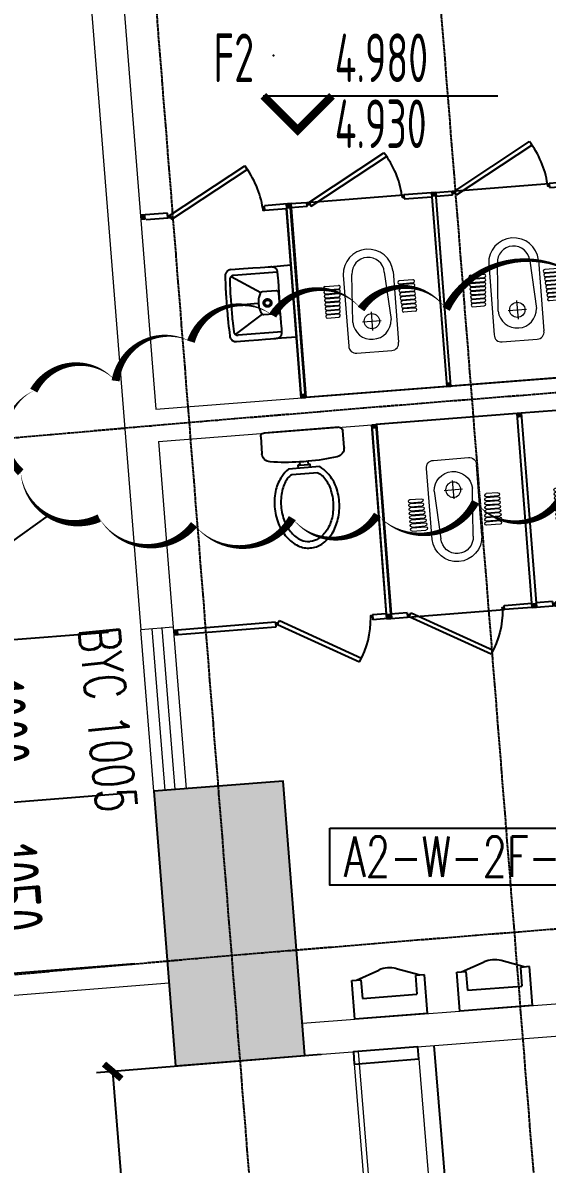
# Model space of a CAD drawing. Header units: millimetres. Extents: x 11515858 to 24947533, y -12784974 to -6116114.
# Drawn here: x 11751844 to 11755079, y -6395756 to -6388712 of the extents above; entities that cross this region are included whole.
import ezdxf
from ezdxf.enums import TextEntityAlignment as Align

# ---------------------------------------------------------------- set-up
doc = ezdxf.new("R2010")
doc.units = ezdxf.units.MM
doc.header["$LTSCALE"] = 10
for name, pattern in [('A2-RD-F2$0$AUDIT_I_130807214254-2', [0]), ('A2-RG-AXIS$0$CENTER', [2, 1.25, -0.25, 0.25, -0.25]), ('A2-RG-AXIS$0$DOTE', [2.42, 2, -0.2, 0.02, -0.2])]:
    doc.linetypes.add(name, pattern=pattern)
for name, color, linetype in [('A2-RB-F2$0$A-DIMS-100', 1, 'Continuous'), ('A2-RD-F2$0$A-1-1-X-toilel$0$A-FIXT', 55, 'Continuous'), ('A2-RD-F2$0$B1-WC-FIXT', 55, 'A2-RD-F2$0$AUDIT_I_130807214254-2'), ('A2-RG-AXIS$0$A-GRID', 1, 'A2-RG-AXIS$0$CENTER'), ('A2-RI-F2$0$$1$A-SYMB-NUMB-T', 4, 'Continuous'), ('A2-RI-F2$0$A-STRS', 50, 'Continuous'), ('A2-RI-F2$0$A-STRS-HRAL', 80, 'Continuous'), ('A2-RI-F2$0$A-SYMB', 4, 'Continuous'), ('A2-RI-F2$0$A-SYMB-DOOR', 4, 'Continuous'), ('A2-RI-F2$0$an-wndw-mull-v', 3, 'Continuous'), ('A2-RS-F2$0$A-HATH-GRAY', 8, 'Continuous'), ('A2-RS-F2$0$A-WALL-CONC', 6, 'Continuous')]:
    doc.layers.add(name, color=color, linetype=linetype)
for name, color, linetype, lineweight in [('A2-RI-F2$0$A-DETL-LLIN', 3, 'Continuous', 5), ('A2-RI-F2$0$A-FLOR-STRS', 2, 'Continuous', 5), ('A2-RI-F2$0$A-GLAZ', 140, 'Continuous', 5), ('A2-RI-F2$0$A-WALL', 7, 'Continuous', 5)]:
    doc.layers.add(name, color=color, linetype=linetype, lineweight=lineweight)
doc.styles.add('A2-RB-F2$0$XD2008', font='hzs.shx', dxfattribs={"width": 0.7, "bigfont": 'hztxt.shx'})
doc.styles.add('A2-RI-F2$0$$1$ECADI-TXT', font='simplex.shx', dxfattribs={"bigfont": 'hztxt.shx'})
doc.styles.add('A2-RI-F2$0$ECADI-TXT', font='simplex.shx', dxfattribs={"bigfont": 'hztxt.shx'})
doc.styles.add('A2-RI-F2$0$XD2008', font='hzs.shx', dxfattribs={"width": 0.7, "bigfont": 'hztxt.shx'})
doc.dimstyles.new('A2-RB-F2$0$XD100$0', dxfattribs={"dimscale": 100, "dimtxt": 3.5, "dimasz": 1, "dimexe": 1, "dimexo": 2, "dimgap": 0.5, "dimtad": 1, "dimdec": 0, "dimdsep": 46, "dimtxsty": 'A2-RB-F2$0$XD2008', "dimblk1": 'A2-RB-F2$0$_ArchTick', "dimblk2": 'A2-RB-F2$0$_ArchTick', "dimsah": 1, "dimcen": 2.5, "dimclrt": 4, "dimaunit": 1, "dimadec": 0, "dimazin": 0, "dimtfac": 1, "dimtdec": 0, "dimtix": 1, "dimtmove": 1, "dimatfit": 3, "dimfxl": 0, "dimtolj": 1, "dimtzin": 0, "dimarcsym": 0})

# ---------------------------------------------------------------- blocks, each defined once
blk = doc.blocks.new('A2-RG-AXIS')
at = {"layer": 'A2-RG-AXIS$0$A-GRID', "linetype": 'A2-RG-AXIS$0$DOTE'}
for p, q in [((11756043.3, -6408979.7), (11752855.5, -6368906.3)), ((11754299.2, -6409123.8), (11751111, -6369045.1))]:
    blk.add_line(p, q, dxfattribs=at)
for radius in [313400, 308700, 304100, 300800]:
    blk.add_arc((11778730.7, -6694178.7), radius, 75.589285, 95.407644, dxfattribs=at)
blk = doc.blocks.new('A2-RB-F2$0$_ArchTick')
at = {"color": 0, "linetype": 'ByBlock', "const_width": 0.4}
blk.add_lwpolyline([(-0.5, -0.5), (0.5, 0.5)], dxfattribs=at)
blk = doc.blocks.new('*D1806')
at = {"layer": 'A2-RB-F2$0$A-DIMS-100', "color": 0, "lineweight": -2, "transparency": 16777216}
for p, q in [((11753683.6, -6395079.2), (11752298.7, -6395192.2)), ((11752553.9, -6397089.2), (11752398.4, -6395184)), ((11753839.1, -6396984.4), (11752454.2, -6397097.4))]:
    blk.add_line(p, q, dxfattribs=at)
at = {"layer": 'Defpoints', "color": 0, "transparency": 16777216}
for p in [(11753882.9, -6395062.9), (11752398.4, -6395184), (11754038.4, -6396968.1)]:
    blk.add_point(p, dxfattribs=at)
at = {"layer": 'A2-RB-F2$0$A-DIMS-100', "color": 0, "lineweight": -2, "transparency": 16777216, "xscale": 100, "yscale": 100, "zscale": 100}
for p, rotation in [((11752398.4, -6395184), 94.66579600365965), ((11752553.9, -6397089.2), 274.6657960036596)]:
    blk.add_blockref('A2-RB-F2$0$_ArchTick', p, dxfattribs=dict(at, rotation=rotation))
at = {"layer": 'A2-RB-F2$0$A-DIMS-100', "color": 4, "transparency": 16777216, "insert": (11752700.4, -6396118.3), "char_height": 350, "attachment_point": 5, "rotation": 274.6658, "style": 'A2-RB-F2$0$XD2008'}
blk.add_mtext('\\A1;1912', dxfattribs=at)
blk = doc.blocks.new('*D1452')
at = {"layer": 'A2-RB-F2$0$A-DIMS-100', "color": 0, "lineweight": -2, "transparency": 16777216}
for p, q in [((11752372.9, -6392473.8), (11751330.8, -6392556.7)), ((11751509.8, -6393545.7), (11751430.5, -6392548.8)), ((11752452.1, -6393470.7), (11751410.1, -6393553.6))]:
    blk.add_line(p, q, dxfattribs=at)
at = {"layer": 'Defpoints', "color": 0, "transparency": 16777216}
for p in [(11752572.2, -6392458), (11751430.5, -6392548.8), (11752651.5, -6393454.8)]:
    blk.add_point(p, dxfattribs=at)
at = {"layer": 'A2-RB-F2$0$A-DIMS-100', "color": 0, "lineweight": -2, "transparency": 16777216, "xscale": 100, "yscale": 100, "zscale": 100}
for p, rotation in [((11751430.5, -6392548.8), 94.54826562277884), ((11751509.8, -6393545.7), 274.5482656227788)]:
    blk.add_blockref('A2-RB-F2$0$_ArchTick', p, dxfattribs=dict(at, rotation=rotation))
at = {"layer": 'A2-RB-F2$0$A-DIMS-100', "color": 4, "transparency": 16777216, "insert": (11751694.4, -6393029.4), "char_height": 350, "attachment_point": 5, "rotation": 274.54827, "style": 'A2-RB-F2$0$XD2008'}
blk.add_mtext('\\A1;1000', dxfattribs=at)
blk = doc.blocks.new('*D1453')
at = {"layer": 'A2-RB-F2$0$A-DIMS-100', "color": 0, "lineweight": -2, "transparency": 16777216}
for p, q in [((11752452.1, -6393470.7), (11751410.1, -6393553.6)), ((11751509.8, -6393545.7), (11751593.3, -6394595.3)), ((11752535.6, -6394520.4), (11751493.6, -6394603.2))]:
    blk.add_line(p, q, dxfattribs=at)
at = {"layer": 'Defpoints', "color": 0, "transparency": 16777216}
for p in [(11752651.5, -6393454.8), (11752735, -6394504.5), (11751593.3, -6394595.3)]:
    blk.add_point(p, dxfattribs=at)
at = {"layer": 'A2-RB-F2$0$A-DIMS-100', "color": 0, "lineweight": -2, "transparency": 16777216, "xscale": 100, "yscale": 100, "zscale": 100}
for p, rotation in [((11751509.8, -6393545.7), 94.54826562258212), ((11751593.3, -6394595.3), 274.5482656225821)]:
    blk.add_blockref('A2-RB-F2$0$_ArchTick', p, dxfattribs=dict(at, rotation=rotation))
at = {"layer": 'A2-RB-F2$0$A-DIMS-100', "color": 4, "transparency": 16777216, "insert": (11751775.8, -6394052.6), "char_height": 350, "attachment_point": 5, "rotation": 274.54827, "style": 'A2-RB-F2$0$XD2008'}
blk.add_mtext('\\A1;1050', dxfattribs=at)
blk = doc.blocks.new('A2-RD-F2$0$A-1-1-X-toilel$0$A-1-10-01~10(B1~wd)$0$333')
at = {"layer": 'A2-RD-F2$0$A-1-1-X-toilel$0$A-FIXT'}
for p, q in [((0, -225), (0, 225)), ((0, 225), (240, 225)), ((240, 225), (240, 168.7)), ((240, 168.7), (124.4, 168.7)), ((124.4, 168.7), (124.4, -168.7)), ((240, 196.9), (291.3, 53.1)), ((240, -196.9), (291.3, -53.1)), ((240, -168.7), (124.4, -168.7)), ((240, -225), (240, -168.7)), ((0, -225), (240, -225))]:
    blk.add_line(p, q, dxfattribs=at)
blk.add_ellipse((225.2, 0), major_axis=(0, 112.5), ratio=0.666667, start_param=4.220783, end_param=5.203995, dxfattribs=at)
blk = doc.blocks.new('A2-RD-F2$0$A-1-1-X-toilel$0$A-1-10-01~10(B1~wd)$0$A1088D2A')
at = {"layer": 'A2-RD-F2$0$A-1-1-X-toilel$0$A-FIXT'}
for p, q in [((-0.43, 0), (0.43, 0)), ((-0.47, -0.235), (-0.47, -0.04)), ((0.47, -0.04), (0.47, -0.235)), ((-0.05, -0.396), (-0.05, -0.361)), ((0.05, -0.361), (0.05, -0.396)), ((-0.176, -0.431), (0.181, -0.431)), ((-0.148, -0.5), (0.148, -0.5)), ((-0.07, -0.396), (-0.05, -0.396)), ((-0.07, -0.431), (-0.07, -0.396)), ((0.05, -0.396), (-0.05, -0.396)), ((0.05, -0.396), (0.07, -0.396)), ((0.07, -0.396), (0.07, -0.431))]:
    blk.add_line(p, q, dxfattribs=at)
for points in [[(0.002, -1.35, -0.128381), (-0.133, -1.315, -0.106268), (-0.259, -1.203, -0.085065), (-0.338, -1.047, -0.074422), (-0.368, -0.849, -0.074422), (-0.338, -0.652, -0.093985), (-0.259, -0.514, -0.073872), (-0.176, -0.431, -0.130921)], [(-0.148, -0.5, 0.073654), (-0.204, -0.54, 0.085065), (-0.272, -0.674, 0.074422), (-0.298, -0.849, 0.074422), (-0.272, -1.025, 0.085065), (-0.204, -1.159, 0.106268), (-0.101, -1.25, 0.128381), (-0.002, -1.276, 0.131396)], [(0.181, -0.431, -0.073872), (0.264, -0.514, -0.093985), (0.343, -0.652, -0.074422), (0.372, -0.849, -0.074422), (0.343, -1.047, -0.085065), (0.264, -1.203, -0.106268), (0.138, -1.315, -0.128381), (0.002, -1.35, -0.130921)], [(0.148, -0.5, -0.073654), (0.204, -0.54, -0.085065), (0.272, -0.674, -0.074422), (0.298, -0.849, -0.074422), (0.272, -1.025, -0.085065), (0.204, -1.159, -0.106268), (0.101, -1.25, -0.128381), (0.002, -1.276, -0.131396)]]:
    blk.add_lwpolyline(points, format="xyb", dxfattribs=at)
for centre, radius, start, end in [((-0.43, -0.04), 0.04, 90, 180), ((0.43, -0.04), 0.04, 0, 90), ((-0.37, -0.235), 0.1, 180, 262.0681), ((0.37, -0.235), 0.1, 277.9319, 0), ((0, 2.42), 2.781, 262.0681, 268.9699), ((0, 2.42), 2.781, 268.9699, 271.0301), ((0, 2.42), 2.781, 271.0301, 277.9319)]:
    blk.add_arc(centre, radius, start, end, dxfattribs=at)
blk = doc.blocks.new('A2-RD-F2$0$BI-W-db')
at = {"layer": 'A2-RD-F2$0$A-1-1-X-toilel$0$A-FIXT'}
for points in [[(-10374.6, 6726), (-10374.6, 6751.4), (-10400, 6726), (-10400, 6751.4)], [(-9200, 6726), (-9200, 6751.4), (-9225.4, 6726), (-9225.4, 6751.4)], [(-10374.6, 5826), (-10374.6, 5851.4), (-10400, 5826), (-10400, 5851.4)], [(-9200, 5826), (-9200, 5851.4), (-9225.4, 5826), (-9225.4, 5851.4)]]:
    blk.add_trace(points, dxfattribs=at)
at = {"layer": 'A2-RD-F2$0$B1-WC-FIXT'}
for p, q in [((-10400, 6751.4), (-10400, 6726)), ((-9200, 6751.4), (-10400, 6751.4)), ((-10400, 6726), (-9225.4, 6726)), ((-10400, 5851.4), (-10400, 6726)), ((-9200, 6726), (-9225.4, 6726)), ((-9225.4, 6623.5), (-9225.4, 6726)), ((-9200, 6751.4), (-9200, 6726)), ((-9200, 6726), (-9200, 6623.5)), ((-9225.4, 6623.5), (-9200, 6623.5)), ((-9200, 6623.5), (-9200, 6023.5)), ((-9202.6, 6612.6), (-9225.3, 6599.4)), ((-9225.3, 6599.4), (-8955.3, 6112.6)), ((-9202.6, 6612.6), (-8932.6, 6125.7)), ((-9225.4, 6023.5), (-9225.4, 5851.4)), ((-9200, 6023.5), (-9225.4, 6023.5)), ((-9200, 5826), (-9200, 6023.5)), ((-10400, 5851.4), (-10400, 5826)), ((-9225.4, 5851.4), (-10400, 5851.4)), ((-10400, 5826), (-10400, 5851.4)), ((-10400, 5826), (-9200, 5826))]:
    blk.add_line(p, q, dxfattribs=at)
at = {"layer": 'A2-RD-F2$0$B1-WC-FIXT', "lineweight": 13}
for p, q in [((-9911.9, 6562.5), (-9911.9, 6562.5)), ((-9901.9, 6552.5), (-9901.9, 6482)), ((-9896.9, 6552.5), (-9896.9, 6480.1)), ((-9886.9, 6562.5), (-9886.9, 6562.5)), ((-9876.9, 6552.5), (-9876.9, 6480.1)), ((-9871.9, 6552.5), (-9871.9, 6478.1)), ((-9861.9, 6562.5), (-9861.9, 6562.5)), ((-9851.9, 6552.5), (-9851.9, 6478.1)), ((-9846.9, 6552.5), (-9846.9, 6476.2)), ((-9836.9, 6562.5), (-9836.9, 6562.5)), ((-9826.9, 6552.5), (-9826.9, 6476.2)), ((-9821.9, 6552.5), (-9821.9, 6474.2)), ((-9811.9, 6562.5), (-9811.9, 6562.5)), ((-9801.9, 6552.5), (-9801.9, 6474.2)), ((-9796.9, 6552.5), (-9796.9, 6472.3)), ((-9786.9, 6562.5), (-9786.9, 6562.5)), ((-9776.9, 6552.5), (-9776.9, 6472.3)), ((-9771.9, 6552.5), (-9771.9, 6470.4)), ((-9761.9, 6562.5), (-9761.9, 6562.5)), ((-9751.9, 6552.5), (-9751.9, 6470.4)), ((-9746.9, 6552.5), (-9746.9, 6468.4)), ((-9736.9, 6562.5), (-9736.9, 6562.5)), ((-9726.9, 6552.5), (-9726.9, 6468.4)), ((-9665.6, 6434.6), (-10104.5, 6434.6)), ((-9911.9, 6472), (-9911.9, 6472)), ((-9886.9, 6472), (-9886.9, 6472)), ((-9886.9, 6470.1), (-9886.9, 6470.1)), ((-9861.9, 6472), (-9861.9, 6472)), ((-9861.9, 6468.1), (-9861.9, 6468.1)), ((-9836.9, 6466.2), (-9836.9, 6466.2)), ((-9811.9, 6464.2), (-9811.9, 6464.2)), ((-9786.9, 6462.3), (-9786.9, 6462.3)), ((-9761.9, 6460.4), (-9761.9, 6460.4)), ((-9736.9, 6458.4), (-9736.9, 6458.4)), ((-10152, 6389.2), (-10152, 6172.3)), ((-9962, 6399.4), (-9665.6, 6380.7)), ((-9904.8, 6280.7), (-10019.1, 6280.7)), ((-9962, 6337.9), (-9962, 6223.6)), ((-9665.6, 6180.7), (-9962, 6162.1)), ((-9665.6, 6126.8), (-10104.5, 6126.8)), ((-9921.9, 6009), (-9921.9, 6079.5)), ((-9921.9, 6009), (-9921.9, 6079.5)), ((-9911.9, 6089.5), (-9911.9, 6089.5)), ((-9911.9, 6089.5), (-9911.9, 6089.5)), ((-9901.9, 6009), (-9901.9, 6079.5)), ((-9901.9, 6009), (-9901.9, 6079.5)), ((-9896.9, 6009), (-9896.9, 6081.4)), ((-9896.9, 6009), (-9896.9, 6081.4)), ((-9886.9, 6091.4), (-9886.9, 6091.4)), ((-9886.9, 6091.4), (-9886.9, 6091.4)), ((-9886.9, 6089.5), (-9886.9, 6089.5)), ((-9886.9, 6089.5), (-9886.9, 6089.5)), ((-9876.9, 6009), (-9876.9, 6081.4)), ((-9876.9, 6009), (-9876.9, 6081.4)), ((-9871.9, 6009), (-9871.9, 6083.4)), ((-9871.9, 6009), (-9871.9, 6083.4)), ((-9861.9, 6093.4), (-9861.9, 6093.4)), ((-9861.9, 6093.4), (-9861.9, 6093.4)), ((-9861.9, 6089.5), (-9861.9, 6089.5)), ((-9861.9, 6089.5), (-9861.9, 6089.5)), ((-9851.9, 6009), (-9851.9, 6083.4)), ((-9851.9, 6009), (-9851.9, 6083.4)), ((-9846.9, 6009), (-9846.9, 6085.3)), ((-9846.9, 6009), (-9846.9, 6085.3)), ((-9836.9, 6095.3), (-9836.9, 6095.3)), ((-9836.9, 6095.3), (-9836.9, 6095.3)), ((-9826.9, 6009), (-9826.9, 6085.3)), ((-9826.9, 6009), (-9826.9, 6085.3)), ((-9821.9, 6009), (-9821.9, 6087.3)), ((-9821.9, 6009), (-9821.9, 6087.3)), ((-9811.9, 6097.3), (-9811.9, 6097.3)), ((-9811.9, 6097.3), (-9811.9, 6097.3)), ((-9801.9, 6009), (-9801.9, 6087.3)), ((-9801.9, 6009), (-9801.9, 6087.3)), ((-9796.9, 6009), (-9796.9, 6089.2)), ((-9796.9, 6009), (-9796.9, 6089.2)), ((-9786.9, 6099.2), (-9786.9, 6099.2)), ((-9786.9, 6099.2), (-9786.9, 6099.2)), ((-9776.9, 6009), (-9776.9, 6089.2)), ((-9776.9, 6009), (-9776.9, 6089.2)), ((-9771.9, 6009), (-9771.9, 6091.1)), ((-9771.9, 6009), (-9771.9, 6091.1)), ((-9761.9, 6101.1), (-9761.9, 6101.1)), ((-9761.9, 6101.1), (-9761.9, 6101.1)), ((-9751.9, 6009), (-9751.9, 6091.1)), ((-9751.9, 6009), (-9751.9, 6091.1)), ((-9746.9, 6009), (-9746.9, 6093.1)), ((-9746.9, 6009), (-9746.9, 6093.1)), ((-9736.9, 6103.1), (-9736.9, 6103.1)), ((-9736.9, 6103.1), (-9736.9, 6103.1)), ((-9726.9, 6009), (-9726.9, 6093.1)), ((-9726.9, 6009), (-9726.9, 6093.1)), ((-9911.9, 5999), (-9911.9, 5999)), ((-9911.9, 5999), (-9911.9, 5999)), ((-9886.9, 5999), (-9886.9, 5999)), ((-9886.9, 5999), (-9886.9, 5999)), ((-9861.9, 5999), (-9861.9, 5999)), ((-9861.9, 5999), (-9861.9, 5999)), ((-9836.9, 5999), (-9836.9, 5999)), ((-9836.9, 5999), (-9836.9, 5999)), ((-9811.9, 5999), (-9811.9, 5999)), ((-9811.9, 5999), (-9811.9, 5999)), ((-9786.9, 5999), (-9786.9, 5999)), ((-9786.9, 5999), (-9786.9, 5999)), ((-9761.9, 5999), (-9761.9, 5999)), ((-9761.9, 5999), (-9761.9, 5999)), ((-9736.9, 5999), (-9736.9, 5999)), ((-9736.9, 5999), (-9736.9, 5999))]:
    blk.add_line(p, q, dxfattribs=at)
at = {"layer": 'A2-RD-F2$0$B1-WC-FIXT'}
for points in [[(-9214.1, 6623.3), (-9214.1, 6612.6), (-9202.6, 6612.6), (-9202.6, 6623.3)], [(-9202.6, 6023.5), (-9202.6, 6035.5), (-9214.1, 6035.5), (-9214.1, 6023.5)]]:
    blk.add_lwpolyline(points, dxfattribs=at)
at = {"layer": 'A2-RD-F2$0$B1-WC-FIXT', "lineweight": 13}
blk.add_lwpolyline([(-9921.9, 6552.5), (-9921.9, 6482)], dxfattribs=at)
blk.add_circle((-9962, 6280.7), 47.1, dxfattribs=at)
for centre, radius, start, end in [((-9911.9, 6552.5), 10, 90, 180), ((-9911.9, 6552.5), 10, 0, 90), ((-9886.9, 6552.5), 10, 90, 180), ((-9886.9, 6552.5), 10, 0, 90), ((-9861.9, 6552.5), 10, 90, 180), ((-9861.9, 6552.5), 10, 0, 90), ((-9836.9, 6552.5), 10, 90, 180), ((-9836.9, 6552.5), 10, 0, 90), ((-9811.9, 6552.5), 10, 90, 180), ((-9811.9, 6552.5), 10, 0, 90), ((-9786.9, 6552.5), 10, 90, 180), ((-9786.9, 6552.5), 10, 0, 90), ((-9761.9, 6552.5), 10, 90, 180), ((-9761.9, 6552.5), 10, 0, 90), ((-9736.9, 6552.5), 10, 90, 180), ((-9736.9, 6552.5), 10, 0, 90), ((-9911.9, 6482), 10, 180, 270), ((-9911.9, 6482), 10, 270, 0), ((-10108.2, 6391), 43.8, 85.14511, 182.41268), ((-9886.9, 6480.1), 10, 180, 270), ((-9886.9, 6480.1), 10, 270, 0), ((-9861.9, 6478.1), 10, 180, 270), ((-9861.9, 6478.1), 10, 270, 0), ((-9836.9, 6476.2), 10, 180, 270), ((-9836.9, 6476.2), 10, 270, 0), ((-9811.9, 6474.2), 10, 180, 270), ((-9811.9, 6474.2), 10, 270, 0), ((-9786.9, 6472.3), 10, 180, 270), ((-9786.9, 6472.3), 10, 270, 0), ((-9761.9, 6470.4), 10, 180, 270), ((-9761.9, 6470.4), 10, 270, 0), ((-9736.9, 6468.4), 10, 180, 270), ((-9736.9, 6468.4), 10, 270, 0), ((-9670.9, 6280.7), 154, 271.97884, 88.02116), ((-9955.6, 6280.7), 118.8, 93.04874, 266.95126), ((-9667, 6280.7), 100, 270.77498, 89.22502), ((-10108.2, 6170.4), 43.8, 177.58732, 274.85489), ((-9911.9, 6079.5), 10, 90, 180), ((-9911.9, 6079.5), 10, 90, 180), ((-9911.9, 6079.5), 10, 0, 90), ((-9911.9, 6079.5), 10, 0, 90), ((-9886.9, 6081.4), 10, 90, 180), ((-9886.9, 6081.4), 10, 90, 180), ((-9886.9, 6081.4), 10, 0, 90), ((-9886.9, 6081.4), 10, 0, 90), ((-9861.9, 6083.4), 10, 90, 180), ((-9861.9, 6083.4), 10, 90, 180), ((-9861.9, 6083.4), 10, 0, 90), ((-9861.9, 6083.4), 10, 0, 90), ((-9836.9, 6085.3), 10, 90, 180), ((-9836.9, 6085.3), 10, 90, 180), ((-9836.9, 6085.3), 10, 0, 90), ((-9836.9, 6085.3), 10, 0, 90), ((-9811.9, 6087.3), 10, 90, 180), ((-9811.9, 6087.3), 10, 90, 180), ((-9811.9, 6087.3), 10, 0, 90), ((-9811.9, 6087.3), 10, 0, 90), ((-9786.9, 6089.2), 10, 90, 180), ((-9786.9, 6089.2), 10, 90, 180), ((-9786.9, 6089.2), 10, 0, 90), ((-9786.9, 6089.2), 10, 0, 90), ((-9761.9, 6091.1), 10, 90, 180), ((-9761.9, 6091.1), 10, 90, 180), ((-9761.9, 6091.1), 10, 0, 90), ((-9761.9, 6091.1), 10, 0, 90), ((-9736.9, 6093.1), 10, 90, 180), ((-9736.9, 6093.1), 10, 90, 180), ((-9736.9, 6093.1), 10, 0, 90), ((-9736.9, 6093.1), 10, 0, 90), ((-9911.9, 6009), 10, 180, 270), ((-9911.9, 6009), 10, 180, 270), ((-9911.9, 6009), 10, 270, 0), ((-9911.9, 6009), 10, 270, 0), ((-9886.9, 6009), 10, 180, 270), ((-9886.9, 6009), 10, 180, 270), ((-9886.9, 6009), 10, 270, 0), ((-9886.9, 6009), 10, 270, 0), ((-9861.9, 6009), 10, 180, 270), ((-9861.9, 6009), 10, 180, 270), ((-9861.9, 6009), 10, 270, 0), ((-9861.9, 6009), 10, 270, 0), ((-9836.9, 6009), 10, 180, 270), ((-9836.9, 6009), 10, 180, 270), ((-9836.9, 6009), 10, 270, 0), ((-9836.9, 6009), 10, 270, 0), ((-9811.9, 6009), 10, 180, 270), ((-9811.9, 6009), 10, 180, 270), ((-9811.9, 6009), 10, 270, 0), ((-9811.9, 6009), 10, 270, 0), ((-9786.9, 6009), 10, 180, 270), ((-9786.9, 6009), 10, 180, 270), ((-9786.9, 6009), 10, 270, 0), ((-9786.9, 6009), 10, 270, 0), ((-9761.9, 6009), 10, 180, 270), ((-9761.9, 6009), 10, 180, 270), ((-9761.9, 6009), 10, 270, 0), ((-9761.9, 6009), 10, 270, 0), ((-9736.9, 6009), 10, 180, 270), ((-9736.9, 6009), 10, 180, 270), ((-9736.9, 6009), 10, 270, 0), ((-9736.9, 6009), 10, 270, 0)]:
    blk.add_arc(centre, radius, start, end, dxfattribs=at)
at = {"layer": 'A2-RD-F2$0$B1-WC-FIXT'}
blk.add_arc((-9239.4, 6594), 559.9, 273.77186, 303.23098, dxfattribs=at)
blk = doc.blocks.new('A2-RD-F2')
at = {"layer": 'A2-RD-F2$0$A-1-1-X-toilel$0$A-FIXT'}
for p, q in [((11752748.2, -6389901.8), (11753212.7, -6389594.8)), ((11752763.1, -6389923.4), (11753227.5, -6389616.5)), ((11753212.7, -6389594.8), (11753227.5, -6389616.5)), ((11753498.8, -6389827.4), (11753334.3, -6389840.2)), ((11753336.6, -6389870.2), (11753334.3, -6389840.2)), ((11753591.9, -6391023.8), (11753498.8, -6389827.4)), ((11752736.1, -6389886.8), (11752571.6, -6389899.6)), ((11752738.4, -6389916.7), (11752603.8, -6389927.2)), ((11752738.4, -6389916.7), (11752736.1, -6389886.8)), ((11752748.2, -6389901.8), (11752763.1, -6389923.4)), ((11753471.2, -6389859.7), (11753336.6, -6389870.2)), ((11753562, -6391026.2), (11753471.2, -6389859.7)), ((11753369.2, -6390216.7), (11753498.2, -6390206.1)), ((11753498.2, -6390206.1), (11753532.7, -6390649.8)), ((11753128.2, -6390278.4), (11753312.7, -6390376.6)), ((11753413.4, -6390250.3), (11753143.4, -6390271.4)), ((11753406.6, -6390366.2), (11753320.6, -6390372.9)), ((11753431.3, -6390489.7), (11753422.7, -6390380)), ((11753156, -6390635.6), (11753323.1, -6390510)), ((11753331.4, -6390512.5), (11753417.5, -6390505.8)), ((11753442.1, -6390619.2), (11753172.1, -6390640.2)), ((11753409.9, -6390658.6), (11753532.7, -6390649.8)), ((11753996.3, -6391192.6), (11754086.1, -6392359.1)), ((11754026.2, -6391190.3), (11754118.3, -6392386.7)), ((11754086.1, -6392359.1), (11754001.3, -6392365.6)), ((11754001.3, -6392365.6), (11754003.6, -6392395.6)), ((11754118.3, -6392386.7), (11754003.6, -6392395.6)), ((11753403.1, -6392411.7), (11752773.1, -6392461.4)), ((11753405.4, -6392441.6), (11752775.5, -6392491.3)), ((11753403.1, -6392411.7), (11753405.4, -6392441.6)), ((11753415.1, -6392424.9), (11753426.4, -6392401.2)), ((11753415.1, -6392424.9), (11753921.2, -6392656.8)), ((11753426.4, -6392401.2), (11753932.6, -6392633.1)), ((11753921.2, -6392656.8), (11753932.6, -6392633.1))]:
    blk.add_line(p, q, dxfattribs=at)
for points in [[(11753335.4, -6389856.1), (11753324.6, -6389856.9), (11753325.5, -6389868.4), (11753336.3, -6389867.6)], [(11752738.2, -6389914.1), (11752750.2, -6389913.2), (11752749.3, -6389901.7), (11752737.3, -6389902.6)], [(11753126.8, -6390235), (11753204.6, -6390229), (11753263.9, -6390224.4), (11753307.5, -6390221), (11753337.8, -6390218.8), (11753357.5, -6390217.4), (11753369.2, -6390216.7), (11753375.5, -6390216.5), (11753379, -6390216.6), (11753379, -6390216.6), (11753382, -6390216.9), (11753384.7, -6390217.2), (11753387.3, -6390217.8), (11753389.7, -6390218.4), (11753392, -6390219.1), (11753394.1, -6390220), (11753396.1, -6390221), (11753398, -6390222), (11753398, -6390222), (11753399.8, -6390223.2), (11753401.5, -6390224.5), (11753403.1, -6390225.9), (11753404.5, -6390227.3), (11753405.9, -6390228.9), (11753407.1, -6390230.5), (11753408.2, -6390232.3), (11753409.2, -6390234.1), (11753409.2, -6390234.1), (11753410, -6390235.9), (11753410.8, -6390237.9), (11753411.4, -6390240), (11753412, -6390242.2), (11753412.5, -6390244.5), (11753412.9, -6390247), (11753413.3, -6390249.6), (11753413.7, -6390252.5), (11753413.7, -6390252.5), (11753414, -6390255.8), (11753414.5, -6390261.1), (11753415.3, -6390270.2), (11753416.5, -6390284.9), (11753418.2, -6390306.8), (11753420.7, -6390338), (11753423.9, -6390380), (11753428.2, -6390434.8)], [(11753297.4, -6390444.9), (11753271.3, -6390447), (11753248.2, -6390448.8), (11753227.8, -6390450.3), (11753209.9, -6390451.7), (11753194.3, -6390453), (11753180.7, -6390454), (11753168.9, -6390454.9), (11753158.7, -6390455.7), (11753158.7, -6390455.7), (11753149.8, -6390456.4), (11753142.2, -6390457), (11753135.7, -6390457.5), (11753130.2, -6390457.9), (11753129.5, -6390458)], [(11753161.3, -6390678.7), (11753239.1, -6390672.6), (11753298.4, -6390668), (11753342, -6390664.6), (11753372.3, -6390662.1), (11753392, -6390660.5), (11753403.6, -6390659.3), (11753409.9, -6390658.6), (11753413.4, -6390657.9), (11753413.4, -6390657.9), (11753416.2, -6390657.2), (11753418.9, -6390656.4), (11753421.3, -6390655.5), (11753423.6, -6390654.5), (11753425.7, -6390653.4), (11753427.7, -6390652.2), (11753429.6, -6390650.9), (11753431.3, -6390649.6), (11753431.3, -6390649.6), (11753432.9, -6390648.1), (11753434.3, -6390646.6), (11753435.7, -6390645), (11753436.9, -6390643.3), (11753438, -6390641.6), (11753438.9, -6390639.8), (11753439.8, -6390637.9), (11753440.5, -6390636), (11753440.5, -6390636), (11753441, -6390634), (11753441.4, -6390631.9), (11753441.8, -6390629.8), (11753442, -6390627.5), (11753442.1, -6390625.1), (11753442.2, -6390622.6), (11753442.1, -6390620), (11753442, -6390617.1), (11753442, -6390617.1), (11753441.9, -6390613.7), (11753441.6, -6390608.4), (11753440.9, -6390599.3), (11753439.8, -6390584.7), (11753438.1, -6390562.7), (11753435.7, -6390531.5), (11753432.4, -6390489.5), (11753428.2, -6390434.8)], [(11754002.3, -6392379.7), (11753991.5, -6392380.6), (11753990.6, -6392369.1), (11754001.4, -6392368.2)], [(11753403.3, -6392414.3), (11753415.3, -6392413.4), (11753416.2, -6392424.8), (11753404.2, -6392425.8)]]:
    blk.add_lwpolyline(points, dxfattribs=at)
for points in [[(11753126.8, -6390235, 0.065543), (11753115.8, -6390237.4, 0.087946), (11753108.5, -6390241.5, 0.043207), (11753101.5, -6390248.3, 0.043207), (11753095.9, -6390256.2, 0.087946), (11753092.9, -6390264.1, 0.065543), (11753092.3, -6390275.3)], [(11753092.3, -6390275.3, 0.004503), (11753095, -6390356.6, 0.008694), (11753097.4, -6390398.6, 0.000313), (11753102.2, -6390460.1, 0.000313), (11753107, -6390521.6, 0.008694), (11753111.1, -6390563.5, 0.004503), (11753121, -6390644.2)], [(11753143.4, -6390271.4, 0.063574), (11753136.3, -6390272.8, 0.086064), (11753131.5, -6390275.4, 0.041147), (11753127, -6390279.8, 0.041147), (11753123.2, -6390284.8, 0.086064), (11753121.1, -6390289.8, 0.063574), (11753120.4, -6390297)], [(11753120.4, -6390297, 0.003923), (11753123.1, -6390367.9, 0.007608), (11753125.3, -6390404.4, 0.000239), (11753129.5, -6390458, 0.000239), (11753133.7, -6390511.6, 0.007608), (11753137.1, -6390548, 0.003923), (11753145.4, -6390618.4)], [(11753308, -6390381.9, 0.040676), (11753299.6, -6390406.5, 0.061834), (11753297.5, -6390423.4, 0.019555), (11753298.3, -6390444.9, 0.019555), (11753300.8, -6390466.2, 0.061834), (11753305.5, -6390482.6, 0.040676), (11753317.6, -6390505.6)], [(11753320.6, -6390372.9, 0.045154), (11753317.4, -6390373.5, 0.066973), (11753315.3, -6390374.3, 0.023377), (11753313.1, -6390375.8, 0.023377), (11753311, -6390377.4, 0.066973), (11753309.5, -6390379.1, 0.045154), (11753308, -6390381.9)], [(11753422.7, -6390380, 0.065543), (11753421.8, -6390375.6, 0.087946), (11753420.1, -6390372.7, 0.043207), (11753417.4, -6390369.9, 0.043207), (11753414.2, -6390367.6, 0.087946), (11753411.1, -6390366.5, 0.065543), (11753406.6, -6390366.2)], [(11753417.5, -6390505.8, 0.065543), (11753421.9, -6390504.9, 0.087946), (11753424.8, -6390503.2, 0.043207), (11753427.6, -6390500.5, 0.043207), (11753429.8, -6390497.3, 0.087946), (11753431, -6390494.2, 0.065543), (11753431.3, -6390489.7)], [(11753317.6, -6390505.6, 0.045154), (11753319.6, -6390508.1, 0.066973), (11753321.2, -6390509.5, 0.023377), (11753323.6, -6390510.8, 0.023377), (11753326.1, -6390511.9, 0.066973), (11753328.2, -6390512.5, 0.045154), (11753331.4, -6390512.5)], [(11753145.4, -6390618.4, 0.063574), (11753147.2, -6390625.5, 0.086064), (11753150, -6390630.1, 0.041147), (11753154.6, -6390634.5, 0.041147), (11753159.8, -6390638, 0.086064), (11753164.8, -6390639.9, 0.063574), (11753172.1, -6390640.2)], [(11753121, -6390644.2, 0.065543), (11753123.3, -6390655.2, 0.087946), (11753127.5, -6390662.5, 0.043207), (11753134.3, -6390669.5, 0.043207), (11753142.2, -6390675.1, 0.087946), (11753150.1, -6390678.1, 0.065543), (11753161.3, -6390678.7)]]:
    blk.add_lwpolyline(points, format="xyb", dxfattribs=at)
for points in [[(11753346.7, -6390464.7, -0.043661), (11753342.6, -6390463.1, -0.043661), (11753338.9, -6390460.9, -0.043661), (11753335.6, -6390458.1, -0.043661), (11753332.8, -6390454.7, -0.043661), (11753330.7, -6390450.9, -0.043661), (11753329.2, -6390446.8, -0.043661), (11753328.5, -6390442.5, -0.043661), (11753328.5, -6390438.2, -0.043661), (11753329.3, -6390433.9, -0.043661), (11753330.9, -6390429.8, -0.043661), (11753333.1, -6390426, -0.043661), (11753335.9, -6390422.7, -0.043661), (11753339.3, -6390420, -0.043661), (11753343.1, -6390417.8, -0.043661), (11753347.2, -6390416.4, -0.043661), (11753351.5, -6390415.6, -0.043661), (11753355.8, -6390415.7, -0.043661), (11753360.1, -6390416.5, -0.043661), (11753364.2, -6390418, -0.043661), (11753367.9, -6390420.2, -0.043661), (11753371.3, -6390423.1, -0.043661), (11753374, -6390426.4, -0.043661), (11753376.2, -6390430.2, -0.043661), (11753377.6, -6390434.3, -0.043661), (11753378.3, -6390438.6, -0.043661), (11753378.3, -6390443, -0.043661), (11753377.5, -6390447.3, -0.043661), (11753376, -6390451.4, -0.043661), (11753373.8, -6390455.1, -0.043661), (11753370.9, -6390458.4, -0.043661), (11753367.6, -6390461.2, -0.043661), (11753363.8, -6390463.3, -0.043661), (11753359.7, -6390464.8, -0.043661), (11753355.4, -6390465.5, -0.043661), (11753351, -6390465.5, -0.043661)], [(11753348.7, -6390457.4, -0.043661), (11753345.9, -6390456.4, -0.043661), (11753343.2, -6390454.8, -0.043661), (11753340.9, -6390452.8, -0.043661), (11753339, -6390450.5, -0.043661), (11753337.5, -6390447.8, -0.043661), (11753336.5, -6390444.9, -0.043661), (11753336, -6390441.9, -0.043661), (11753336, -6390438.9, -0.043661), (11753336.6, -6390435.9, -0.043661), (11753337.6, -6390433, -0.043661), (11753339.2, -6390430.4, -0.043661), (11753341.2, -6390428.1, -0.043661), (11753343.5, -6390426.1, -0.043661), (11753346.2, -6390424.6, -0.043661), (11753349, -6390423.6, -0.043661), (11753352.1, -6390423.1, -0.043661), (11753355.1, -6390423.2, -0.043661), (11753358.1, -6390423.7, -0.043661), (11753361, -6390424.8, -0.043661), (11753363.6, -6390426.3, -0.043661), (11753365.9, -6390428.3, -0.043661), (11753367.8, -6390430.7, -0.043661), (11753369.3, -6390433.3, -0.043661), (11753370.4, -6390436.2, -0.043661), (11753370.9, -6390439.2, -0.043661), (11753370.8, -6390442.3, -0.043661), (11753370.3, -6390445.3, -0.043661), (11753369.2, -6390448.1, -0.043661), (11753367.7, -6390450.7, -0.043661), (11753365.7, -6390453.1, -0.043661), (11753363.3, -6390455, -0.043661), (11753360.7, -6390456.5, -0.043661), (11753357.8, -6390457.5, -0.043661), (11753354.8, -6390458, -0.043661), (11753351.7, -6390458, -0.043661)]]:
    blk.add_lwpolyline(points, format="xyb", close=True, dxfattribs=at)
for centre, start, end in [((11752769.6, -6389937.1), 8.22121, 37.68033), ((11753430.7, -6392386.8), 331.17058, 0.62971)]:
    blk.add_arc(centre, 559.9, start, end, dxfattribs=at)
for points in [[(11753498.8, -6389827.4), (11753468.9, -6389829.8), (11753501.1, -6389857.4), (11753471.2, -6389859.7)], [(11752601.5, -6389897.3), (11752571.6, -6389899.6), (11752603.8, -6389927.2), (11752573.9, -6389929.5)], [(11754118.3, -6392386.7), (11754088.4, -6392389), (11754116, -6392356.8), (11754086.1, -6392359.1)], [(11752805.3, -6392489), (11752775.4, -6392491.3), (11752803, -6392459.1), (11752773.1, -6392461.4)]]:
    blk.add_trace(points, dxfattribs=at)
for name, p, rotation in [('A2-RD-F2$0$BI-W-db', (11760383.4, -6380063.9), 94.44987665700585), ('A2-RD-F2$0$BI-W-db', (11759486.1, -6380133.7), 94.44987665700585), ('A2-RD-F2$0$A-1-1-X-toilel$0$A-1-10-01~10(B1~wd)$0$333', (11754764.8, -6394794), 94.44826178355608), ('A2-RD-F2$0$A-1-1-X-toilel$0$A-1-10-01~10(B1~wd)$0$333', (11754116.7, -6394844.2), 94.44826178355608)]:
    blk.add_blockref(name, p, dxfattribs=dict(at, rotation=rotation))
at = {"layer": 'A2-RD-F2$0$A-1-1-X-toilel$0$A-FIXT', "xscale": -0.9999999999999993, "rotation": 94.4498766745276}
for p in [(11762431.6, -6400967.9), (11761534.3, -6401037.8)]:
    blk.add_blockref('A2-RD-F2$0$BI-W-db', p, dxfattribs=at)
at = {"layer": 'A2-RD-F2$0$A-1-1-X-toilel$0$A-FIXT', "extrusion": (0, 0, -1), "xscale": 539.9999999991094, "yscale": 539.9999999991094, "zscale": -540, "rotation": 355.5984353044116}
blk.add_blockref('A2-RD-F2$0$A-1-1-X-toilel$0$A-1-10-01~10(B1~wd)$0$A1088D2A', (-11753562.6, -6391226), dxfattribs=at)
blk = doc.blocks.new('A2-RS-F2')
at = {"layer": 'A2-RS-F2$0$A-HATH-GRAY', "ltscale": 3}
h = blk.add_hatch(color=256, dxfattribs=at)
h.paths.add_polyline_path([(11780370.9, -6378132.8), (11781370.9, -6378139.6), (11781379.7, -6376839.6), (11780379.7, -6376832.8)])
h.paths.add_polyline_path([(11771295.3, -6378216.2), (11772295, -6378194.3), (11772266.5, -6376894.6), (11771266.7, -6376916.1)])
h.paths.add_polyline_path([(11789445.2, -6378310.2), (11790444.5, -6378345.7), (11790490.7, -6377046.5), (11789491.3, -6377010.6)])
h.paths.add_polyline_path([(11794061, -6377995.6), (11794659.8, -6378034.1), (11794711.1, -6377235.6), (11794112.3, -6377197.1)])
h.paths.add_polyline_path([(11762225.8, -6378560), (11763224.5, -6378509.3), (11763158.6, -6377210.6), (11762159.9, -6377261.3)])
h.paths.add_polyline_path([(11756053.8, -6378846.4), (11756851.3, -6378782.9), (11756756.1, -6377586.7), (11755958.6, -6377650.1)])
h.paths.add_polyline_path([(11801644.4, -6378461.8), (11802243.1, -6378500.3), (11802294.5, -6377701.9), (11801695.7, -6377663.4)])
h.paths.add_polyline_path([(11751557.2, -6379698.1), (11752354.6, -6379634.6), (11752219.8, -6377940), (11751422.4, -6378003.4)])
h.paths.add_polyline_path([(11807663.9, -6379405.7), (11808460.5, -6379479.9), (11808571.8, -6378285.1), (11807775.3, -6378210.6)])
h.paths.add_polyline_path([(11816584.8, -6380403.2), (11817577.3, -6380525.1), (11817735.8, -6379234.7), (11816743.2, -6379112.9)])
h.paths.add_polyline_path([(11825579.4, -6381618.6), (11826568.2, -6381768.4), (11826762.9, -6380483.1), (11825774.2, -6380333.3)])
h.paths.add_polyline_path([(11793833.2, -6381538.6), (11794432, -6381577.1), (11794483.3, -6380778.7), (11793884.5, -6380740.2)])
h.paths.add_polyline_path([(11801416.6, -6382004.6), (11802015.3, -6382043.1), (11802066.7, -6381244.7), (11801467.9, -6381206.2)])
h.paths.add_polyline_path([(11834536.4, -6383084.9), (11835520.4, -6383263), (11835752, -6381983.8), (11834767.9, -6381805.7)])
h.paths.add_polyline_path([(11843441.7, -6384836.8), (11844420.2, -6385043.1), (11844688.3, -6383771), (11843709.9, -6383564.7)])
h.paths.add_polyline_path([(11849706.8, -6386047.7), (11850486.4, -6386227.4), (11850720.8, -6385255.2), (11849941.2, -6385075.5)])
h.paths.add_polyline_path([(11756691.3, -6386871.4), (11757488.6, -6386806.1), (11757394.5, -6385611.6), (11756597, -6385675)])
h.paths.add_polyline_path([(11752175.7, -6387473.6), (11752973.2, -6387410.2), (11752838.4, -6385715.5), (11752040.9, -6385779)])
h.paths.add_polyline_path([(11854131.9, -6387106.5), (11854911.5, -6387286.2), (11855145.9, -6386314), (11854366.3, -6386134.3)])
h.paths.add_polyline_path([(11793236.4, -6390820.6), (11793835.2, -6390859), (11793886.5, -6390060.7), (11793287.7, -6390022.2)])
h.paths.add_polyline_path([(11800819.8, -6391285.9), (11801418.6, -6391324.4), (11801469.9, -6390525.9), (11800871.2, -6390487.4)])
h.paths.add_polyline_path([(11847832.2, -6393825.3), (11848611.8, -6394005), (11848846.2, -6393032.8), (11848066.6, -6392853.1)])
h.paths.add_polyline_path([(11780263.2, -6394032.4), (11781263.2, -6394039.2), (11781272, -6392739.2), (11780272, -6392732.1)])
h.paths.add_polyline_path([(11771644.2, -6394112.4), (11772644, -6394090.4), (11772615.4, -6392790.7), (11771615.7, -6392812.3)])
h.paths.add_polyline_path([(11788881, -6394200.2), (11789880.4, -6394235.7), (11789926.5, -6392936.5), (11788927.1, -6392900.6)])
h.paths.add_polyline_path([(11793008.6, -6394363.6), (11793607.4, -6394402.1), (11793658.7, -6393603.7), (11793059.9, -6393565.2)])
h.paths.add_polyline_path([(11763031, -6394439.6), (11764029.7, -6394388.9), (11763963.9, -6393090.2), (11762965.1, -6393140.9)])
h.paths.add_polyline_path([(11757322.6, -6394796.6), (11758120, -6394731.3), (11758024.9, -6393536.9), (11757227.5, -6393600.3)])
h.paths.add_polyline_path([(11800592, -6394828.7), (11801190.8, -6394867.2), (11801242.1, -6394068.8), (11800643.4, -6394030.3)])
h.paths.add_polyline_path([(11852257.4, -6394883.9), (11853037, -6395063.6), (11853271.3, -6394091.4), (11852491.7, -6393911.7)])
h.paths.add_polyline_path([(11752786.3, -6395149.5), (11753583.8, -6395086), (11753449, -6393391.4), (11752651.5, -6393454.8)])
h.paths.add_polyline_path([(11806188.5, -6395237.1), (11806985.1, -6395311.3), (11807096.4, -6394116.5), (11806299.9, -6394042)])
h.paths.add_polyline_path([(11814655.7, -6396186), (11815648.4, -6396307.3), (11815806.1, -6395016.9), (11814813.5, -6394895.6)])
h.paths.add_polyline_path([(11823197.5, -6397340.4), (11824186.2, -6397490.2), (11824381, -6396204.9), (11823392.2, -6396055.1)])
h.paths.add_polyline_path([(11831681.6, -6398728.6), (11832663, -6398920.7), (11832912.6, -6397644.9), (11831931.2, -6397452.8)])
h.paths.add_polyline_path([(11840164, -6400382.5), (11841142.5, -6400588.8), (11841410.7, -6399316.8), (11840432.2, -6399110.5)])
edge = h.paths.add_edge_path()
edge.add_arc((11772285.6, -6400549.4), 450, 0, 360)
edge = h.paths.add_edge_path()
edge.add_arc((11789151.8, -6400663.7), 450, 0, 360)
edge = h.paths.add_edge_path()
edge.add_arc((11763857, -6400855.6), 450, 0, 360)
h.paths.add_polyline_path([(11845945.9, -6401651.6), (11846725.5, -6401831.2), (11846959.8, -6400859), (11846180.2, -6400679.3)])
edge = h.paths.add_edge_path()
edge.add_arc((11797575.5, -6401083.9), 450, 0, 360)
edge = h.paths.add_edge_path()
edge.add_arc((11755440.6, -6401403.6), 450.5, 0, 360)
edge = h.paths.add_edge_path()
edge.add_arc((11805983.7, -6401745.9), 450, 0, 360)
h.paths.add_polyline_path([(11850371.1, -6402710), (11851150.7, -6402889.7), (11851385, -6401917.5), (11850605.5, -6401737.8)])
edge = h.paths.add_edge_path()
edge.add_arc((11814369.4, -6402649), 450, 0, 360)
edge = h.paths.add_edge_path()
edge.add_arc((11822725.7, -6403792.5), 450, 0, 360)
edge = h.paths.add_edge_path()
edge.add_arc((11831045.7, -6405175.5), 450, 0, 360)
edge = h.paths.add_edge_path()
edge.add_arc((11839322.6, -6406796.9), 450.5, 0, 360)
edge = h.paths.add_edge_path()
edge.add_arc((11847549.5, -6408655.2), 450.5, 0, 360)
edge = h.paths.add_edge_path()
edge.add_arc((11780719.1, -6400485.4), 450, 0, 360)
at = {"layer": 'A2-RS-F2$0$A-WALL-CONC'}
blk.add_3dface([(11752786.3, -6395149.5), (11753583.8, -6395086), (11753449, -6393391.4), (11752651.5, -6393454.8)], dxfattribs=at)
blk = doc.blocks.new('A2-RI-F2$0$TERTDRG')
at = {"layer": 'A2-RI-F2$0$$1$A-SYMB-NUMB-T', "color": 1}
blk.add_lwpolyline([(0, 0), (1800, 0), (1800, -350), (0, -350)], close=True, dxfattribs=at)
at = {"layer": 'A2-RI-F2$0$$1$A-SYMB-NUMB-T', "style": 'A2-RI-F2$0$$1$ECADI-TXT', "width": 0.7}
blk.add_attdef('CODE', text='', height=250, dxfattribs=at).set_placement((904.9, -175), align=Align.MIDDLE_CENTER)
blk = doc.blocks.new('A2-RI-F2$0$ECADI-TAG-HGHT（国标）')
at = {"color": 1}
blk.add_line((-2.121, 2.121), (12.355, 2.121), dxfattribs=at)
at = {"color": 1, "const_width": 0.5}
blk.add_lwpolyline([(-2.121, 2.121), (0, 0), (2.121, 2.121)], dxfattribs=at)
at = {"color": 1}
blk.add_point((-1.481, 4.6), dxfattribs=at)
at = {"style": 'A2-RI-F2$0$XD2008', "width": 0.7}
blk.add_attdef('FL', text='', height=3, dxfattribs=at).set_placement((-2.689, 2.967), align=Align.RIGHT)
for tag, p in [('F.F.L.', (2.284, 2.967)), ('T.O.S.', (2.284, -1.104))]:
    blk.add_attdef(tag, p, '', height=3, dxfattribs=at)
blk = doc.blocks.new('A2-RI-F2$0$5yrthfh')
at = {"layer": 'A2-RI-F2$0$an-wndw-mull-v'}
blk.add_lwpolyline([(3.2, -37.4), (402, -3.5), (395.5, 71.2), (-3.2, 37.4), (3.2, -37.4)], close=True, dxfattribs=at)
blk = doc.blocks.new('A2-RI-F2$0$564hysrthtdh')
at = {"rotation": 359.6372388827635}
blk.add_blockref('A2-RI-F2$0$5yrthfh', (-1554.7, 6302.9), dxfattribs=at)
blk = doc.blocks.new('A2-RI-F2$0$ECADI-TAG-DOOR')
blk = doc.blocks.new('A2-RB-F2')
at = {"layer": 'A2-RB-F2$0$A-DIMS-100'}
for p1, p2, distance, picture, middle in [((11752651.5, -6393454.8), (11752572.2, -6392458), 1145.4, '*D1452', (11751694.4, -6393029.4)), ((11754038.4, -6396968.1), (11753882.9, -6395062.9), 1489.4, '*D1806', (11752700.4, -6396118.3))]:
    dim = blk.add_aligned_dim(p1=p1, p2=p2, distance=distance, dimstyle='A2-RB-F2$0$XD100$0', dxfattribs=at)
    dim.commit()
    dim.dimension.update_dxf_attribs({"geometry": picture, "text_midpoint": middle})
dim = blk.add_aligned_dim(p1=(11752651.5, -6393454.8), p2=(11752735, -6394504.5), distance=-1145.4, text='1050', dimstyle='A2-RB-F2$0$XD100$0', dxfattribs=at)
dim.commit()
dim.dimension.update_dxf_attribs({"geometry": '*D1453', "text_midpoint": (11751775.8, -6394052.6)})
blk = doc.blocks.new('A2-RI-F2')
at = {"layer": 'A2-RI-F2$0$A-DETL-LLIN'}
blk.add_line((11752746, -6394639), (11747602.7, -6395048.1), dxfattribs=at)
at = {"layer": 'A2-RI-F2$0$A-GLAZ'}
for p, q in [((11752651.5, -6393454.8), (11752572.2, -6392458)), ((11752721.3, -6393449.3), (11752642, -6392452.4)), ((11752701.7, -6392447.7), (11752781, -6393444.5)), ((11752771.5, -6392442.1), (11752850.8, -6393439)), ((11753882.9, -6395062.9), (11754504.9, -6402683.7)), ((11753912.8, -6395060.6), (11754532.3, -6402651.3)), ((11754281.7, -6395031.4), (11754871, -6402252.2))]:
    blk.add_line(p, q, dxfattribs=at)
at = {"layer": 'A2-RI-F2$0$A-STRS-HRAL', "ltscale": 0.25}
blk.add_line((11754568, -6397310.4), (11754381.3, -6395023.3), dxfattribs=at)
at = {"layer": 'A2-RI-F2$0$A-WALL'}
for p, q in [((11751644.7, -6380794.6), (11752572.5, -6392458)), ((11752442.8, -6388304.9), (11752664.8, -6391096)), ((11752664.8, -6391096), (11757599.6, -6390712)), ((11752680.4, -6391295.4), (11757615.5, -6390911.4)), ((11752680.4, -6391295.4), (11752771.6, -6392442.1)), ((11752771.6, -6392442.1), (11752572.5, -6392458)), ((11753568.4, -6394886.6), (11757705.6, -6394566.4)), ((11753583.8, -6395086), (11757322.6, -6394796.6))]:
    blk.add_line(p, q, dxfattribs=at)
at = {"layer": 'Defpoints', "color": 3}
blk.add_line((11751999.6, -6391753.5), (11731372, -6406443), dxfattribs=at)
for points in [[(11754455.4, -6390477.7, 0, 50, 0.520567), (11753930.5, -6390477.7, 0, 50, 0.520567), (11753930.5, -6390477.7, 0, 50, 0.520567), (11753385.4, -6390518, 0, 50, 0.520567), (11753385.4, -6390518, 0, 50, 0.520567), (11752880.6, -6390679.4, 0, 50, 0.520567), (11752880.6, -6390679.4, 0, 50, 0.520567), (11752416.3, -6390921.4, 0, 50, 0.520567), (11752416.3, -6390921.4, 0, 50, 0.520567), (11751911.6, -6390981.9, 0, 50, 0.520567), (11751911.6, -6390981.9, 0, 50, 0.520567), (11751830.8, -6391486.2, 0, 50, 0.520567), (11751830.8, -6391486.2, 0, 50, 0.520567), (11752315.4, -6391768.6, 0, 50, 0.520567), (11752315.4, -6391768.6, 0, 50, 0.520567), (11752900.8, -6391808.9, 0, 50, 0.520567), (11752900.8, -6391808.9, 0, 50, 0.520567), (11753506.5, -6391768.6, 0, 50, 0.520567), (11753506.5, -6391768.6, 0, 50, 0.520567), (11754031.4, -6391748.4, 0, 50, 0.520567), (11754031.4, -6391748.4, 0, 50, 0.520567), (11754637.1, -6391667.7, 0, 50, 0.520567), (11754637.1, -6391667.7, 0, 50, 0.520567), (11755162, -6391647.6, 0, 50, 0.520567)], [(11755363.9, -6390356.6, 0, 50, 0.520567), (11754455.4, -6390477.7, 0, 0, 0)]]:
    blk.add_lwpolyline(points, format="xyseb", dxfattribs=at)
for name, p in [('A2-RS-F2', (0, 0)), ('A2-RI-F2$0$564hysrthtdh', (11755440.6, -6401403.6))]:
    blk.add_blockref(name, p)
at = {"layer": 'A2-RI-F2$0$A-FLOR-STRS'}
blk.add_blockref('A2-RG-AXIS', (0, 0), dxfattribs=at)
at = {"layer": 'A2-RI-F2$0$A-STRS', "linetype": 'Continuous'}
blk.add_blockref('A2-RB-F2', (0, 0), dxfattribs=at)
at = {"layer": 'A2-RI-F2$0$A-SYMB', "xscale": 100, "yscale": 100, "zscale": 100}
blk.add_blockref('A2-RI-F2$0$ECADI-TAG-HGHT（国标）', (11753539.3, -6389374.3), dxfattribs=at).add_auto_attribs({'F.F.L.': '4.980', 'T.O.S.': '4.930', 'FL': 'F2'})
at = {"layer": 'A2-RI-F2$0$A-SYMB'}
blk.add_blockref('A2-RI-F2$0$TERTDRG', (11753737.7, -6393683.4), dxfattribs=at).add_auto_attribs({'CODE': 'A2-W-2F-01'})
at = {"layer": 'A2-RI-F2$0$A-SYMB-DOOR'}
ref = blk.add_blockref('A2-RI-F2$0$ECADI-TAG-DOOR', (11751532.8, -6393203), dxfattribs=dict(at, xscale=99.99999999935461, yscale=99.99999999935461, zscale=99.99999999935461, rotation=275.8772639322853))
ref.add_attrib('门窗主编号1', 'BYC', dxfattribs={"height": 250, "rotation": 275.87726, "style": 'A2-RI-F2$0$ECADI-TXT', "width": 0.7}).set_placement((11752233.8, -6392899.7), align=Align.RIGHT)
ref.add_attrib('门窗主编号2', '1005', (11752239.8, -6392998.5, 333.3), dxfattribs={"height": 250, "rotation": 275.87726, "style": 'A2-RI-F2$0$ECADI-TXT', "width": 0.7})

msp = doc.modelspace()

# ---------------------------------------------------------------- block references
for name in ['A2-RI-F2', 'A2-RB-F2', 'A2-RG-AXIS', 'A2-RS-F2', 'A2-RD-F2']:
    msp.add_blockref(name, (0, 0))

doc.saveas('drawing.dxf')
